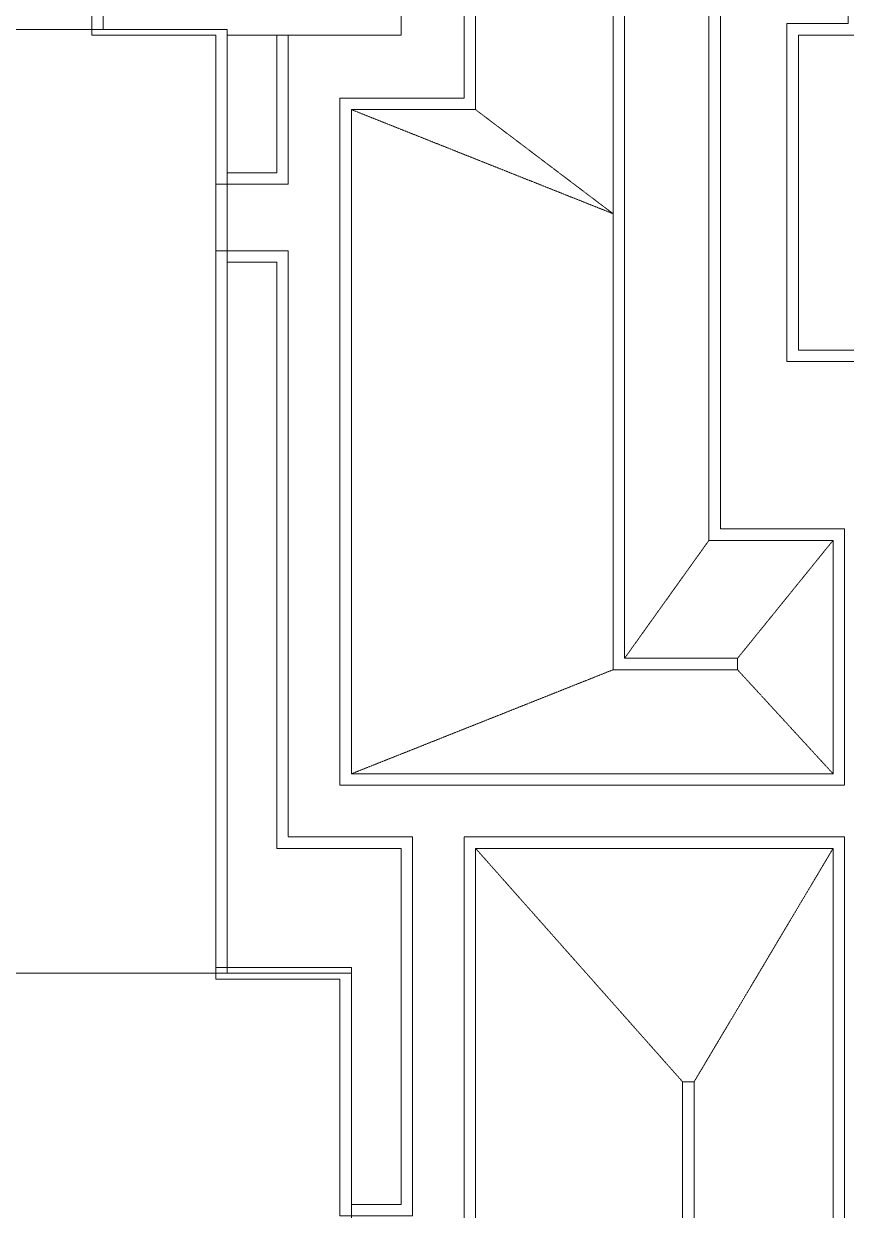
# Model space of a CAD drawing. Header units: metres. Extents: x 5205117 to 5948571, y 646915 to 1143748.
# Drawn here: x 5277608 to 5294171, y 785004 to 808888 of the extents above; entities that cross this region are included whole.
import ezdxf

# ---------------------------------------------------------------- set-up
doc = ezdxf.new("R2010")
doc.units = ezdxf.units.M
doc.header["$MEASUREMENT"] = 0
doc.linetypes.add('DASHED', pattern=[0.75, 0.5, -0.25])
doc.linetypes.add('HIDDEN', pattern=[0.375, 0.25, -0.125])
doc.layers.get('0').update_dxf_attribs({"color": 1, "linetype": 'DASHED', "lineweight": 30})
for name, color, linetype, lineweight in [('A-Elevation 1', 4, 'Continuous', 13), ('A-Elevation 3', 251, 'Continuous', 5), ('A-Hidden', 2, 'HIDDEN', 5), ('L-Elevation 2', 65, 'Continuous', 9), ('PLOT', 7, 'Continuous', 5), ('road', 7, 'Continuous', 9)]:
    doc.layers.add(name, color=color, linetype=linetype, lineweight=lineweight)

# ---------------------------------------------------------------- blocks, each defined once
blk = doc.blocks.new('A$C6fbbfdbf')
at = {"layer": 'A-Elevation 1', "ltscale": 5}
for points in [[(119085, 17730), (119085, 11500), (114885, 11500), (114885, 15000), (111885, 15000), (111885, 15230), (114885, 15230), (114885, 17730)], [(96115, 15230), (96115, 12500), (91115, 12500), (91115, 12730), (95885, 12730), (95885, 15230)], [(102340, 7000), (123545, 7000), (123545, 11730), (120815, 11730), (120815, 15000), (120585, 15000), (120585, 11500), (123315, 11500), (123315, 7230), (120815, 7230), (120815, 10230), (120585, 10230), (120585, 7230), (102110, 7230), (102110, 4725), (102340, 4725), (102340, 7000)], [(70555, 5600), (93815, 5600), (93815, 5830), (73855, 5830), (73855, 10000), (73625, 10000), (73625, 5830), (70785, 5830), (70785, 11270), (72285, 11270), (72285, 11500), (64685, 11500), (64685, 11270), (70555, 11270)]]:
    blk.add_lwpolyline(points, close=True, dxfattribs=at)
blk.add_lwpolyline([(96115, 15230), (110545, 15230), (110545, 15000), (96115, 15000)], dxfattribs=at)
at = {"layer": 'A-Elevation 1', "ltscale": 5, "flags": 128}
blk.add_lwpolyline([(115115, 2500), (115115, 3730), (108315, 3730), (108315, -2730), (115115, -2730), (115115, 2270), (123545, 2270), (123545, 2500), (115115, 2500)], dxfattribs=at)
blk.add_lwpolyline([(114885, -2500), (114885, 3500), (108545, 3500), (108545, -2500)], close=True, dxfattribs=at)
at = {"layer": 'A-Elevation 3', "ltscale": 5}
for p, q in [((110545, 15230), (111885, 15230)), ((110545, 15000), (111885, 15000))]:
    blk.add_line(p, q, dxfattribs=at)
for points in [[(72055, 11500), (72055, 15000), (62415, 15000), (62415, 6900), (65855, 6900), (65855, 2800), (98515, 2800), (98515, 10000), (73855, 10000)], [(91345, 12500), (91345, 11500), (98515, 11500), (98515, 14000), (110315, 14000), (110315, 15000)], [(120585, 10000), (113385, 10000), (113385, 12500), (100015, 12500), (100015, 2800), (104715, 2800), (104715, 5300), (133885, 5300), (133885, 15000), (120815, 15000)], [(112115, 15000), (112115, 14000), (114885, 14000)]]:
    blk.add_lwpolyline(points, dxfattribs=at)
at = {"layer": 'A-Hidden', "ltscale": 5}
for points in [[(72285, 11500), (72285, 15230), (62185, 15230), (62185, 6670), (65625, 6670), (65625, 2570), (98745, 2570), (98745, 10230), (73625, 10230), (73625, 10000)], [(120585, 10230), (113615, 10230), (113615, 12730), (99785, 12730), (99785, 2570), (104945, 2570), (104945, 5070), (134115, 5070), (134115, 15230), (120585, 15230), (120585, 15000)], [(91115, 12500), (91115, 11270), (98745, 11270), (98745, 13770), (110545, 13770), (110545, 15000)], [(111885, 15000), (111885, 13770), (114885, 13770)]]:
    blk.add_lwpolyline(points, dxfattribs=at)
at = {"layer": 'L-Elevation 2', "linetype": 'HIDDEN', "ltscale": 5}
for p, q in [((102110, 7230), (100015, 12500)), ((113385, 12500), (111289, 7230)), ((93815, 5830), (98515, 10000)), ((113385, 10000), (111289, 7230)), ((102340, 7000), (104715, 5300)), ((93815, 5600), (98515, 2800)), ((102110, 4725), (100015, 2800)), ((102340, 4725), (104715, 2800))]:
    blk.add_line(p, q, dxfattribs=at)

msp = doc.modelspace()

# ---------------------------------------------------------------- linework, layer by layer
at = {"layer": 'PLOT', "ltscale": 0.5}
for p, q in [((5279205.8, 808774.3), (5231017.9, 808774.3)), ((5281705.8, 789774.3), (5231017.9, 789774.3))]:
    msp.add_line(p, q, dxfattribs=at)
at = {"layer": 'road', "ltscale": 0.5}
for p, q in [((5279205.8, 863601.5), (5279205.8, 808774.3)), ((5281705.8, 808774.3), (5281705.8, 789774.3)), ((5284205.8, 789774.3), (5284205.8, 770774.3))]:
    msp.add_line(p, q, dxfattribs=at)
for points in [[(5279205.8, 808774.3), (5281705.8, 808774.3)], [(5281705.8, 789774.3), (5284205.8, 789774.3)]]:
    msp.add_lwpolyline(points, dxfattribs=at)

# ---------------------------------------------------------------- block references
at = {"color": 2, "ltscale": 5, "rotation": 90}
msp.add_blockref('A$C6fbbfdbf', (5296705.8, 693774.3), dxfattribs=at)

doc.saveas('drawing.dxf')
